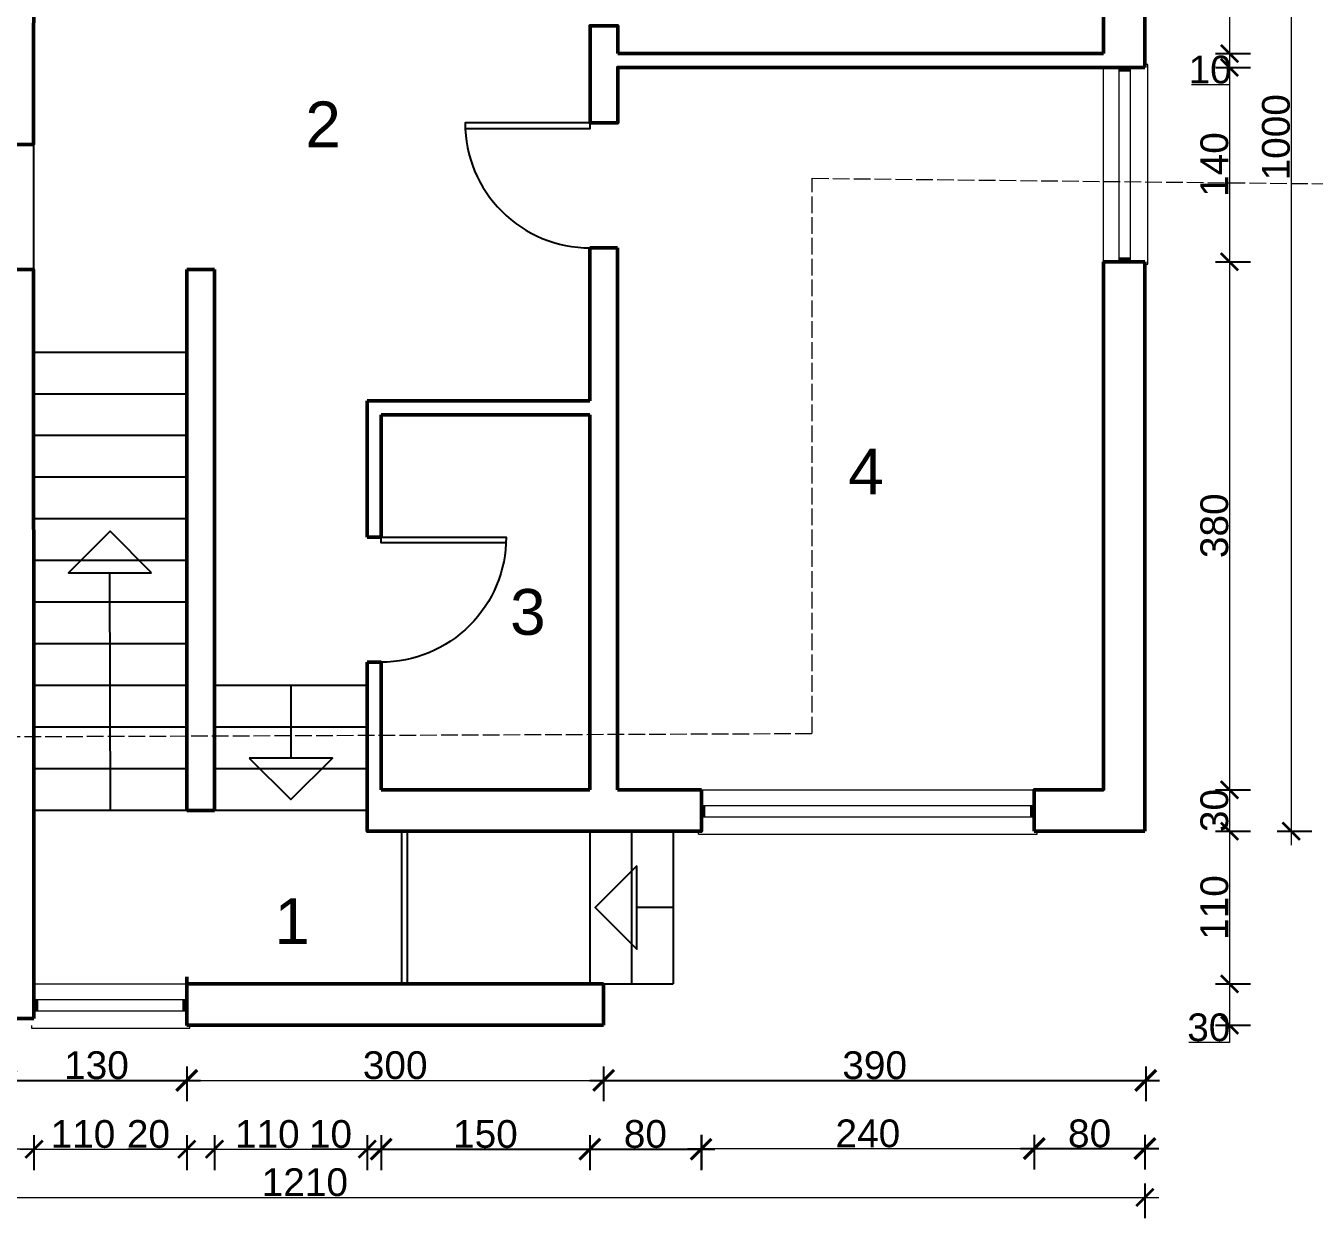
# Model space of a CAD drawing. Header units: centimetres. Extents: x -479 to 3351, y -1141 to 1689.
# Drawn here: x 543 to 1471, y -182 to 677 of the extents above; entities that cross this region are included whole.
import ezdxf

# ---------------------------------------------------------------- set-up
doc = ezdxf.new("R2010")
doc.units = ezdxf.units.CM
doc.linetypes.add('ACAD_ISO02W100', pattern=[15, 12, -3])
for name, color, linetype, lineweight in [('Dimenzionisanje', 251, 'Continuous', 20), ('Dimenzionisanje @ 1', 251, 'Continuous', 20), ('Isprekidana', 251, 'ACAD_ISO02W100', 20), ('Prozori', 6, 'Continuous', 5), ('Zidovi', 4, 'Continuous', 50)]:
    doc.layers.add(name, color=color, linetype=linetype, lineweight=lineweight)
for name, color, linetype in [('Pomocne', 2, 'Continuous'), ('Stepenice', 8, 'Continuous'), ('Vrata', 1, 'Continuous')]:
    doc.layers.add(name, color=color, linetype=linetype)
doc.styles.get("Standard").update_dxf_attribs({"font": 'arial_2.ttf'})
doc.styles.add('teskt_stil', font='arial_2.ttf', dxfattribs={"height": 3})
doc.dimstyles.new('Dimenzionisanje', dxfattribs={"dimtxt": 20, "dimasz": 12.5, "dimexe": 1.25, "dimexo": 0.625, "dimtad": 1, "dimtoh": 1, "dimdec": 0, "dimtxsty": 'Standard', "dimblk": 'ARCHTICK', "dimcen": 2.5, "dimclrd": 5, "dimclre": 5, "dimclrt": 5, "dimadec": 0, "dimazin": 0, "dimtfac": 1, "dimtdec": 0, "dimtmove": 0, "dimatfit": 3, "dimldrblk": 'ARCHTICK', "dimfxl": 0, "dimlwd": 20, "dimarcsym": 0})
doc.dimstyles.new('dimezionisanje_kucica_za_ptice', dxfattribs={"dimtxt": 20, "dimasz": 15, "dimexe": 1.25, "dimexo": 10.63, "dimtad": 1, "dimtoh": 1, "dimdec": 0, "dimtxsty": 'Standard', "dimblk": 'ARCHTICK', "dimcen": 2.5, "dimclrd": 5, "dimclre": 5, "dimclrt": 5, "dimadec": 0, "dimazin": 0, "dimtfac": 1, "dimtdec": 0, "dimtmove": 0, "dimatfit": 3, "dimldrblk": 'ARCHTICK', "dimfxl": 0, "dimarcsym": 0})

# ---------------------------------------------------------------- blocks, each defined once
blk = doc.blocks.new('_ArchTick')
at = {"color": 0, "linetype": 'ByBlock', "const_width": 0.15}
blk.add_lwpolyline([(-0.5, -0.5), (0.5, 0.5)], dxfattribs=at)
blk = doc.blocks.new('*D48')
at = {"layer": 'Defpoints', "color": 0, "transparency": 16777216}
for p in [(1349.18, 1149.93), (1319.33, 1051.34), (1349.18, 488.25)]:
    blk.add_point(p, dxfattribs=at)
at = {"layer": 'Dimenzionisanje', "color": 5, "lineweight": -2, "transparency": 16777216}
for p, q in [((1319.33, 1139.93), (1319.33, 1164.93)), ((1349.18, 1139.93), (1349.18, 1164.93))]:
    blk.add_line(p, q, dxfattribs=at)
at = {"layer": 'Dimenzionisanje', "color": 5, "linetype": 'Continuous', "lineweight": 20, "transparency": 16777216}
blk.add_line((1309.33, 1149.93), (1359.18, 1149.93), dxfattribs=at)
at = {"layer": 'Dimenzionisanje', "color": 5, "lineweight": 20, "transparency": 16777216, "xscale": 12.5, "yscale": 12.5, "zscale": 12.5, "rotation": 180}
blk.add_blockref('_ArchTick', (1319.33, 1149.93), dxfattribs=at)
at = {"layer": 'Dimenzionisanje', "color": 5, "lineweight": 20, "transparency": 16777216, "xscale": 12.5, "yscale": 12.5, "zscale": 12.5}
blk.add_blockref('_ArchTick', (1349.18, 1149.93), dxfattribs=at)
at = {"layer": 'Dimenzionisanje', "color": 5, "transparency": 16777216, "insert": (1334.25, 1160.77), "char_height": 20, "attachment_point": 5}
blk.add_mtext('30', dxfattribs=at)
blk = doc.blocks.new('*D51')
at = {"layer": 'Defpoints', "color": 0, "transparency": 16777216}
for p in [(1335.07, 1066.46), (1296.76, 656.68), (1410.13, 656.68)]:
    blk.add_point(p, dxfattribs=at)
at = {"layer": 'Dimenzionisanje', "color": 5, "linetype": 'Continuous', "lineweight": 20, "transparency": 16777216}
blk.add_line((1410.13, 1076.46), (1410.13, 646.68), dxfattribs=at)
at = {"layer": 'Dimenzionisanje', "color": 5, "lineweight": -2, "transparency": 16777216}
for p, q in [((1400.13, 1066.46), (1425.13, 1066.46)), ((1400.13, 656.68), (1425.13, 656.68))]:
    blk.add_line(p, q, dxfattribs=at)
at = {"layer": 'Dimenzionisanje', "color": 5, "lineweight": 20, "transparency": 16777216, "xscale": 12.5, "yscale": 12.5, "zscale": 12.5}
for p, rotation in [((1410.13, 1066.46), 90), ((1410.13, 656.68), 270)]:
    blk.add_blockref('_ArchTick', p, dxfattribs=dict(at, rotation=rotation))
at = {"layer": 'Dimenzionisanje', "color": 5, "transparency": 16777216, "insert": (1399.3, 861.57), "char_height": 20, "attachment_point": 5, "rotation": 90}
blk.add_mtext('410', dxfattribs=at)
blk = doc.blocks.new('Prozor_140_block')
at = {"layer": 'Prozori'}
for p, q in [((726.59, 505.66), (724.59, 505.66)), ((724.59, 505.66), (724.59, 361.66)), ((724.59, 361.66), (726.59, 361.66)), ((724.59, 361.66), (724.59, 361.66))]:
    blk.add_line(p, q, dxfattribs=at)
for points in [[(737.16, 503.83), (737.16, 363.83)], [(745.29, 503.83), (745.29, 363.83)], [(756.55, 503.83), (756.55, 363.83)]]:
    blk.add_lwpolyline(points, dxfattribs=at)
at = {"layer": 'Zidovi', "color": 6}
for p, q in [((737.16, 502.09), (745.29, 502.09)), ((737.16, 365.61), (745.29, 365.61))]:
    blk.add_line(p, q, dxfattribs=at)
blk = doc.blocks.new('*D52')
at = {"layer": 'Defpoints', "color": 0, "transparency": 16777216}
for p in [(1297.39, 656.68), (1297.39, 646.74), (1410.13, 646.74)]:
    blk.add_point(p, dxfattribs=at)
at = {"layer": 'Dimenzionisanje', "color": 5, "linetype": 'Continuous', "lineweight": 20, "transparency": 16777216}
for p, q in [((1410.13, 666.68), (1410.13, 646.74)), ((1410.13, 646.74), (1410.13, 634.24)), ((1410.13, 634.24), (1382.81, 634.24))]:
    blk.add_line(p, q, dxfattribs=at)
at = {"layer": 'Dimenzionisanje', "color": 5, "lineweight": -2, "transparency": 16777216}
for p, q in [((1400.13, 656.68), (1425.13, 656.68)), ((1400.13, 646.74), (1425.13, 646.74))]:
    blk.add_line(p, q, dxfattribs=at)
at = {"layer": 'Dimenzionisanje', "color": 5, "lineweight": 20, "transparency": 16777216, "xscale": 12.5, "yscale": 12.5, "zscale": 12.5}
for p, rotation in [((1410.13, 656.68), 90), ((1410.13, 646.74), 270)]:
    blk.add_blockref('_ArchTick', p, dxfattribs=dict(at, rotation=rotation))
at = {"layer": 'Dimenzionisanje', "color": 5, "transparency": 16777216, "insert": (1396.16, 645.07), "char_height": 20, "attachment_point": 5}
blk.add_mtext('10', dxfattribs=at)
blk = doc.blocks.new('*D53')
at = {"layer": 'Defpoints', "color": 0, "transparency": 16777216}
for p in [(1298.01, 646.74), (1334.25, 506.74), (1410.13, 506.74)]:
    blk.add_point(p, dxfattribs=at)
at = {"layer": 'Dimenzionisanje', "color": 5, "linetype": 'Continuous', "lineweight": 20, "transparency": 16777216}
blk.add_line((1410.13, 656.74), (1410.13, 496.74), dxfattribs=at)
at = {"layer": 'Dimenzionisanje', "color": 5, "lineweight": -2, "transparency": 16777216}
for p, q in [((1400.13, 646.74), (1425.13, 646.74)), ((1400.13, 506.74), (1425.13, 506.74))]:
    blk.add_line(p, q, dxfattribs=at)
at = {"layer": 'Dimenzionisanje', "color": 5, "lineweight": 20, "transparency": 16777216, "xscale": 12.5, "yscale": 12.5, "zscale": 12.5}
for p, rotation in [((1410.13, 646.74), 90), ((1410.13, 506.74), 270)]:
    blk.add_blockref('_ArchTick', p, dxfattribs=dict(at, rotation=rotation))
at = {"layer": 'Dimenzionisanje', "color": 5, "transparency": 16777216, "insert": (1399.3, 576.74), "char_height": 20, "attachment_point": 5, "rotation": 90}
blk.add_mtext('140', dxfattribs=at)
blk = doc.blocks.new('*D17')
at = {"layer": 'Defpoints', "color": 0, "transparency": 16777216}
for p in [(1319.33, 506.74), (1349.18, 126.24), (1410.13, 126.24)]:
    blk.add_point(p, dxfattribs=at)
at = {"layer": 'Dimenzionisanje', "color": 5, "linetype": 'Continuous', "lineweight": 20, "transparency": 16777216}
blk.add_line((1410.13, 516.74), (1410.13, 116.24), dxfattribs=at)
at = {"layer": 'Dimenzionisanje', "color": 5, "lineweight": -2, "transparency": 16777216}
for p, q in [((1400.13, 506.74), (1425.13, 506.74)), ((1400.13, 126.24), (1425.13, 126.24))]:
    blk.add_line(p, q, dxfattribs=at)
at = {"layer": 'Dimenzionisanje', "color": 5, "lineweight": 20, "transparency": 16777216, "xscale": 12.5, "yscale": 12.5, "zscale": 12.5}
for p, rotation in [((1410.13, 506.74), 90), ((1410.13, 126.24), 270)]:
    blk.add_blockref('_ArchTick', p, dxfattribs=dict(at, rotation=rotation))
at = {"layer": 'Dimenzionisanje', "color": 5, "transparency": 16777216, "insert": (1399.29, 316.49), "char_height": 20, "attachment_point": 5, "rotation": 90}
blk.add_mtext('380', dxfattribs=at)
blk = doc.blocks.new('*D54')
at = {"layer": 'Defpoints', "color": 0, "transparency": 16777216}
for p in [(1289.04, 1096.4), (1289.04, 96.4), (1454.49, 96.4)]:
    blk.add_point(p, dxfattribs=at)
at = {"layer": 'Dimenzionisanje', "color": 5, "linetype": 'Continuous', "lineweight": 20, "transparency": 16777216}
blk.add_line((1454.49, 1106.4), (1454.49, 86.4), dxfattribs=at)
at = {"layer": 'Dimenzionisanje', "color": 5, "lineweight": -2, "transparency": 16777216}
for p, q in [((1444.49, 1096.4), (1469.49, 1096.4)), ((1444.49, 96.4), (1469.49, 96.4))]:
    blk.add_line(p, q, dxfattribs=at)
at = {"layer": 'Dimenzionisanje', "color": 5, "lineweight": 20, "transparency": 16777216, "xscale": 12.5, "yscale": 12.5, "zscale": 12.5}
for p, rotation in [((1454.49, 1096.4), 90), ((1454.49, 96.4), 270)]:
    blk.add_blockref('_ArchTick', p, dxfattribs=dict(at, rotation=rotation))
at = {"layer": 'Dimenzionisanje', "color": 5, "transparency": 16777216, "insert": (1443.66, 596.4), "char_height": 20, "attachment_point": 5, "rotation": 90}
blk.add_mtext('1000', dxfattribs=at)
blk = doc.blocks.new('Vrata_block')
blk.add_lwpolyline([(-8.42, 4.09), (-8.42, 94.09), (-4.42, 94.09), (-4.42, 4.09, -0.414214), (-94.42, 94.09)], format="xyb")
blk = doc.blocks.new('*D19')
at = {"layer": 'Defpoints', "color": 0, "transparency": 16777216}
for p in [(659.11, 131.4), (549.09, 111.4), (659.11, -132.71)]:
    blk.add_point(p, dxfattribs=at)
at = {"layer": 'Stepenice', "color": 5, "lineweight": -2, "transparency": 16777216}
for p, q in [((549.09, -122.71), (549.09, -147.71)), ((659.11, -122.71), (659.11, -147.71))]:
    blk.add_line(p, q, dxfattribs=at)
at = {"layer": 'Stepenice', "color": 5, "linetype": 'Continuous', "lineweight": 20, "transparency": 16777216}
blk.add_line((539.09, -132.71), (669.11, -132.71), dxfattribs=at)
at = {"layer": 'Stepenice', "color": 5, "lineweight": 20, "transparency": 16777216, "xscale": 12.5, "yscale": 12.5, "zscale": 12.5, "rotation": 180}
blk.add_blockref('_ArchTick', (549.09, -132.71), dxfattribs=at)
at = {"layer": 'Stepenice', "color": 5, "lineweight": 20, "transparency": 16777216, "xscale": 12.5, "yscale": 12.5, "zscale": 12.5}
blk.add_blockref('_ArchTick', (659.11, -132.71), dxfattribs=at)
at = {"layer": 'Stepenice', "color": 5, "transparency": 16777216, "insert": (584.36, -121.87), "char_height": 20, "attachment_point": 5}
blk.add_mtext('110', dxfattribs=at)
blk = doc.blocks.new('*D56')
at = {"layer": 'Defpoints', "color": 0, "transparency": 16777216}
for p in [(1029.79, 125.6), (1269.51, 125.6), (1269.51, -132.27)]:
    blk.add_point(p, dxfattribs=at)
at = {"layer": 'Stepenice', "color": 5, "lineweight": -2, "transparency": 16777216}
for p, q in [((1029.79, -122.27), (1029.79, -147.27)), ((1269.51, -122.27), (1269.51, -147.27))]:
    blk.add_line(p, q, dxfattribs=at)
at = {"layer": 'Stepenice', "color": 5, "linetype": 'Continuous', "lineweight": 20, "transparency": 16777216}
blk.add_line((1019.79, -132.27), (1279.51, -132.27), dxfattribs=at)
at = {"layer": 'Stepenice', "color": 5, "lineweight": 20, "transparency": 16777216, "xscale": 12.5, "yscale": 12.5, "zscale": 12.5, "rotation": 180}
blk.add_blockref('_ArchTick', (1029.79, -132.27), dxfattribs=at)
at = {"layer": 'Stepenice', "color": 5, "lineweight": 20, "transparency": 16777216, "xscale": 12.5, "yscale": 12.5, "zscale": 12.5}
blk.add_blockref('_ArchTick', (1269.51, -132.27), dxfattribs=at)
at = {"layer": 'Stepenice', "color": 5, "transparency": 16777216, "insert": (1149.65, -121.43), "char_height": 20, "attachment_point": 5}
blk.add_mtext('240', dxfattribs=at)
blk = doc.blocks.new('Prozor_110_block')
at = {"layer": 'Prozori'}
for p, q in [((726.59, 475.66), (724.59, 475.66)), ((724.59, 475.66), (724.59, 361.66)), ((724.59, 361.66), (724.59, 361.66))]:
    blk.add_line(p, q, dxfattribs=at)
for points in [[(737.16, 473.83), (737.16, 363.83)], [(745.29, 473.83), (745.29, 363.83)], [(756.55, 473.83), (756.55, 363.83)], [(724.59, 361.66), (726.59, 361.66)]]:
    blk.add_lwpolyline(points, dxfattribs=at)
at = {"layer": 'Zidovi', "color": 6}
for p, q in [((737.16, 472.09), (745.29, 472.09)), ((737.16, 365.61), (745.29, 365.61))]:
    blk.add_line(p, q, dxfattribs=at)
blk = doc.blocks.new('*D20')
at = {"layer": 'Defpoints', "color": 0, "transparency": 16777216}
for p in [(679.11, 111.4), (789.11, 110.15), (789.11, -132.71)]:
    blk.add_point(p, dxfattribs=at)
at = {"layer": 'Dimenzionisanje', "color": 5, "lineweight": -2, "transparency": 16777216}
for p, q in [((679.11, -122.71), (679.11, -147.71)), ((789.11, -122.71), (789.11, -147.71))]:
    blk.add_line(p, q, dxfattribs=at)
at = {"layer": 'Dimenzionisanje', "color": 5, "linetype": 'Continuous', "lineweight": 20, "transparency": 16777216}
blk.add_line((669.11, -132.71), (799.11, -132.71), dxfattribs=at)
at = {"layer": 'Dimenzionisanje', "color": 5, "lineweight": 20, "transparency": 16777216, "xscale": 12.5, "yscale": 12.5, "zscale": 12.5, "rotation": 180}
blk.add_blockref('_ArchTick', (679.11, -132.71), dxfattribs=at)
at = {"layer": 'Dimenzionisanje', "color": 5, "lineweight": 20, "transparency": 16777216, "xscale": 12.5, "yscale": 12.5, "zscale": 12.5}
blk.add_blockref('_ArchTick', (789.11, -132.71), dxfattribs=at)
at = {"layer": 'Dimenzionisanje', "color": 5, "transparency": 16777216, "insert": (717.12, -121.87), "char_height": 20, "attachment_point": 5}
blk.add_mtext('110', dxfattribs=at)
blk = doc.blocks.new('Strelica_block')
at = {"layer": 'Stepenice'}
blk.add_lwpolyline([(494.66, 172.69), (464.66, 202.69), (434.66, 172.69)], close=True, dxfattribs=at)
blk = doc.blocks.new('*D21')
at = {"layer": 'Defpoints', "color": 0, "transparency": 16777216}
for p in [(529.09, 8.22), (549.09, 8.22), (549.09, -132.71)]:
    blk.add_point(p, dxfattribs=at)
at = {"layer": 'Vrata', "color": 5, "lineweight": -2, "transparency": 16777216}
for p, q in [((529.09, -122.71), (529.09, -147.71)), ((549.09, -122.71), (549.09, -147.71))]:
    blk.add_line(p, q, dxfattribs=at)
at = {"layer": 'Vrata', "color": 5, "linetype": 'Continuous', "lineweight": 20, "transparency": 16777216}
for p, q in [((529.09, -132.71), (482.94, -132.71)), ((549.09, -132.71), (519.09, -132.71))]:
    blk.add_line(p, q, dxfattribs=at)
at = {"layer": 'Vrata', "color": 5, "lineweight": 20, "transparency": 16777216, "xscale": 12.5, "yscale": 12.5, "zscale": 12.5, "rotation": 180}
blk.add_blockref('_ArchTick', (529.09, -132.71), dxfattribs=at)
at = {"layer": 'Vrata', "color": 5, "lineweight": 20, "transparency": 16777216, "xscale": 12.5, "yscale": 12.5, "zscale": 12.5}
blk.add_blockref('_ArchTick', (549.09, -132.71), dxfattribs=at)
at = {"layer": 'Vrata', "color": 5, "transparency": 16777216, "insert": (498.03, -121.87), "char_height": 20, "attachment_point": 5}
blk.add_mtext('20', dxfattribs=at)
blk = doc.blocks.new('*D22')
at = {"layer": 'Defpoints', "color": 0, "transparency": 16777216}
for p in [(1319.33, 126.24), (1319.33, 96.4), (1410.13, 96.4)]:
    blk.add_point(p, dxfattribs=at)
at = {"layer": 'Vrata', "color": 5, "linetype": 'Continuous', "lineweight": 20, "transparency": 16777216}
blk.add_line((1410.13, 136.24), (1410.13, 86.4), dxfattribs=at)
at = {"layer": 'Vrata', "color": 5, "lineweight": -2, "transparency": 16777216}
for p, q in [((1400.13, 126.24), (1425.13, 126.24)), ((1400.13, 96.4), (1425.13, 96.4))]:
    blk.add_line(p, q, dxfattribs=at)
at = {"layer": 'Vrata', "color": 5, "lineweight": 20, "transparency": 16777216, "xscale": 12.5, "yscale": 12.5, "zscale": 12.5}
for p, rotation in [((1410.13, 126.24), 90), ((1410.13, 96.4), 270)]:
    blk.add_blockref('_ArchTick', p, dxfattribs=dict(at, rotation=rotation))
at = {"layer": 'Vrata', "color": 5, "transparency": 16777216, "insert": (1399.29, 111.32), "char_height": 20, "attachment_point": 5, "rotation": 90}
blk.add_mtext('30', dxfattribs=at)
blk = doc.blocks.new('*D23')
at = {"layer": 'Defpoints', "color": 0, "transparency": 16777216}
for p in [(1319.96, 96.4), (959.34, -13.59), (1410.13, -13.59)]:
    blk.add_point(p, dxfattribs=at)
at = {"layer": 'Vrata', "color": 5, "linetype": 'Continuous', "lineweight": 20, "transparency": 16777216}
blk.add_line((1410.13, 106.4), (1410.13, -23.59), dxfattribs=at)
at = {"layer": 'Vrata', "color": 5, "lineweight": -2, "transparency": 16777216}
for p, q in [((1400.13, 96.4), (1425.13, 96.4)), ((1400.13, -13.59), (1425.13, -13.59))]:
    blk.add_line(p, q, dxfattribs=at)
at = {"layer": 'Vrata', "color": 5, "lineweight": 20, "transparency": 16777216, "xscale": 12.5, "yscale": 12.5, "zscale": 12.5}
for p, rotation in [((1410.13, 96.4), 90), ((1410.13, -13.59), 270)]:
    blk.add_blockref('_ArchTick', p, dxfattribs=dict(at, rotation=rotation))
at = {"layer": 'Vrata', "color": 5, "transparency": 16777216, "insert": (1399.3, 41.4), "char_height": 20, "attachment_point": 5, "rotation": 90}
blk.add_mtext('110', dxfattribs=at)
blk = doc.blocks.new('*D24')
at = {"layer": 'Defpoints', "color": 0, "transparency": 16777216}
for p in [(959.34, -13.59), (959.34, -43.36), (1410.13, -43.36)]:
    blk.add_point(p, dxfattribs=at)
at = {"layer": 'Vrata', "color": 5, "linetype": 'Continuous', "lineweight": 20, "transparency": 16777216}
for p, q in [((1410.13, -3.59), (1410.13, -43.36)), ((1410.13, -43.36), (1410.13, -55.86)), ((1410.13, -55.86), (1380.94, -55.86))]:
    blk.add_line(p, q, dxfattribs=at)
at = {"layer": 'Vrata', "color": 5, "lineweight": -2, "transparency": 16777216}
for p, q in [((1400.13, -13.59), (1425.13, -13.59)), ((1400.13, -43.36), (1425.13, -43.36))]:
    blk.add_line(p, q, dxfattribs=at)
at = {"layer": 'Vrata', "color": 5, "lineweight": 20, "transparency": 16777216, "xscale": 12.5, "yscale": 12.5, "zscale": 12.5}
for p, rotation in [((1410.13, -13.59), 90), ((1410.13, -43.36), 270)]:
    blk.add_blockref('_ArchTick', p, dxfattribs=dict(at, rotation=rotation))
at = {"layer": 'Vrata', "color": 5, "transparency": 16777216, "insert": (1395.23, -45.01), "char_height": 20, "attachment_point": 5}
blk.add_mtext('30', dxfattribs=at)
blk = doc.blocks.new('Prozor_240_block')
at = {"layer": 'Prozori'}
for p in [(724.59, 605.66), (724.59, 361.66)]:
    blk.add_line(p, (724.59, 361.66), dxfattribs=at)
for points in [[(724.59, 605.66), (726.59, 605.66)], [(737.16, 603.83), (737.16, 363.83)], [(745.29, 603.83), (745.29, 363.83)], [(756.55, 603.83), (756.55, 363.83)], [(724.59, 361.66), (726.59, 361.66)]]:
    blk.add_lwpolyline(points, dxfattribs=at)
at = {"layer": 'Zidovi', "color": 6}
for p, q in [((737.16, 602.09), (745.29, 602.09)), ((737.16, 365.61), (745.29, 365.61))]:
    blk.add_line(p, q, dxfattribs=at)
blk = doc.blocks.new('*D25')
at = {"layer": 'Defpoints', "color": 0, "transparency": 16777216}
for p in [(659.11, 111.4), (679.11, 111.4), (679.11, -132.71)]:
    blk.add_point(p, dxfattribs=at)
at = {"layer": 'Vrata', "color": 5, "lineweight": -2, "transparency": 16777216}
for p, q in [((659.11, -122.71), (659.11, -147.71)), ((679.11, -122.71), (679.11, -147.71))]:
    blk.add_line(p, q, dxfattribs=at)
at = {"layer": 'Vrata', "color": 5, "linetype": 'Continuous', "lineweight": 20, "transparency": 16777216}
for p, q in [((659.11, -132.71), (616.44, -132.71)), ((679.11, -132.71), (649.11, -132.71))]:
    blk.add_line(p, q, dxfattribs=at)
at = {"layer": 'Vrata', "color": 5, "lineweight": 20, "transparency": 16777216, "xscale": 12.5, "yscale": 12.5, "zscale": 12.5, "rotation": 180}
blk.add_blockref('_ArchTick', (659.11, -132.71), dxfattribs=at)
at = {"layer": 'Vrata', "color": 5, "lineweight": 20, "transparency": 16777216, "xscale": 12.5, "yscale": 12.5, "zscale": 12.5}
blk.add_blockref('_ArchTick', (679.11, -132.71), dxfattribs=at)
at = {"layer": 'Vrata', "color": 5, "transparency": 16777216, "insert": (631.52, -121.87), "char_height": 20, "attachment_point": 5}
blk.add_mtext('20', dxfattribs=at)
blk = doc.blocks.new('*D26')
at = {"layer": 'Defpoints', "color": 0, "transparency": 16777216}
for p in [(799.11, 126.22), (789.11, 109.52), (799.11, -132.71)]:
    blk.add_point(p, dxfattribs=at)
at = {"layer": 'Vrata', "color": 5, "lineweight": -2, "transparency": 16777216}
for p, q in [((789.11, -122.71), (789.11, -147.71)), ((799.11, -122.71), (799.11, -147.71))]:
    blk.add_line(p, q, dxfattribs=at)
at = {"layer": 'Vrata', "color": 5, "linetype": 'Continuous', "lineweight": 20, "transparency": 16777216}
for p, q in [((789.11, -132.71), (748.66, -132.71)), ((799.11, -132.71), (779.11, -132.71))]:
    blk.add_line(p, q, dxfattribs=at)
at = {"layer": 'Vrata', "color": 5, "lineweight": 20, "transparency": 16777216, "xscale": 12.5, "yscale": 12.5, "zscale": 12.5, "rotation": 180}
blk.add_blockref('_ArchTick', (789.11, -132.71), dxfattribs=at)
at = {"layer": 'Vrata', "color": 5, "lineweight": 20, "transparency": 16777216, "xscale": 12.5, "yscale": 12.5, "zscale": 12.5}
blk.add_blockref('_ArchTick', (799.11, -132.71), dxfattribs=at)
at = {"layer": 'Vrata', "color": 5, "transparency": 16777216, "insert": (762.64, -121.87), "char_height": 20, "attachment_point": 5}
blk.add_mtext('10', dxfattribs=at)
blk = doc.blocks.new('*D27')
at = {"layer": 'Defpoints', "color": 0, "transparency": 16777216}
for p in [(659.11, -45.53), (959.34, -45.53), (959.34, -83.14)]:
    blk.add_point(p, dxfattribs=at)
at = {"layer": 'Vrata', "color": 5, "lineweight": -2, "transparency": 16777216}
for p, q in [((659.11, -73.14), (659.11, -98.14)), ((959.34, -73.14), (959.34, -98.14))]:
    blk.add_line(p, q, dxfattribs=at)
at = {"layer": 'Vrata', "color": 5, "linetype": 'Continuous', "lineweight": 20, "transparency": 16777216}
blk.add_line((649.11, -83.14), (969.34, -83.14), dxfattribs=at)
at = {"layer": 'Vrata', "color": 5, "lineweight": 20, "transparency": 16777216, "xscale": 12.5, "yscale": 12.5, "zscale": 12.5, "rotation": 180}
blk.add_blockref('_ArchTick', (659.11, -83.14), dxfattribs=at)
at = {"layer": 'Vrata', "color": 5, "lineweight": 20, "transparency": 16777216, "xscale": 12.5, "yscale": 12.5, "zscale": 12.5}
blk.add_blockref('_ArchTick', (959.34, -83.14), dxfattribs=at)
at = {"layer": 'Vrata', "color": 5, "transparency": 16777216, "insert": (809.23, -72.3), "char_height": 20, "attachment_point": 5}
blk.add_mtext('300', dxfattribs=at)
blk = doc.blocks.new('*D28')
at = {"layer": 'Defpoints', "color": 0, "transparency": 16777216}
for p in [(139.18, 134.72), (1349.18, 134.72), (1349.18, -167.46)]:
    blk.add_point(p, dxfattribs=at)
at = {"layer": 'Vrata', "color": 5, "lineweight": -2, "transparency": 16777216}
for p, q in [((139.18, -157.46), (139.18, -182.46)), ((1349.18, -157.46), (1349.18, -182.46))]:
    blk.add_line(p, q, dxfattribs=at)
at = {"layer": 'Vrata', "color": 5, "linetype": 'Continuous', "lineweight": 20, "transparency": 16777216}
blk.add_line((129.18, -167.46), (1359.18, -167.46), dxfattribs=at)
at = {"layer": 'Vrata', "color": 5, "lineweight": 20, "transparency": 16777216, "xscale": 12.5, "yscale": 12.5, "zscale": 12.5, "rotation": 180}
blk.add_blockref('_ArchTick', (139.18, -167.46), dxfattribs=at)
at = {"layer": 'Vrata', "color": 5, "lineweight": 20, "transparency": 16777216, "xscale": 12.5, "yscale": 12.5, "zscale": 12.5}
blk.add_blockref('_ArchTick', (1349.18, -167.46), dxfattribs=at)
at = {"layer": 'Vrata', "color": 5, "transparency": 16777216, "insert": (744.18, -156.62), "char_height": 20, "attachment_point": 5}
blk.add_mtext('1210', dxfattribs=at)
blk = doc.blocks.new('*D58')
at = {"layer": 'Defpoints', "color": 0, "transparency": 16777216}
for p in [(529.09, -38.6), (659.11, -43.6), (659.11, -83.14)]:
    blk.add_point(p, dxfattribs=at)
at = {"layer": 'Pomocne', "color": 5, "lineweight": -2, "transparency": 16777216}
for p, q in [((529.09, -73.14), (529.09, -98.14)), ((659.11, -73.14), (659.11, -98.14)), ((519.09, -83.14), (669.11, -83.14))]:
    blk.add_line(p, q, dxfattribs=at)
at = {"layer": 'Pomocne', "color": 5, "lineweight": -2, "transparency": 16777216, "xscale": 15, "yscale": 15, "zscale": 15, "rotation": 180}
blk.add_blockref('_ArchTick', (529.09, -83.14), dxfattribs=at)
at = {"layer": 'Pomocne', "color": 5, "lineweight": -2, "transparency": 16777216, "xscale": 15, "yscale": 15, "zscale": 15}
blk.add_blockref('_ArchTick', (659.11, -83.14), dxfattribs=at)
at = {"layer": 'Pomocne', "color": 5, "transparency": 16777216, "insert": (594.1, -72.3), "char_height": 20, "attachment_point": 5}
blk.add_mtext('130', dxfattribs=at)
blk = doc.blocks.new('*D59')
at = {"layer": 'Defpoints', "color": 0, "transparency": 16777216}
for p in [(1349.8, 96.4), (959.34, -43.36), (1349.8, -83.14)]:
    blk.add_point(p, dxfattribs=at)
at = {"layer": 'Pomocne', "color": 5, "lineweight": -2, "transparency": 16777216}
for p, q in [((959.34, -73.14), (959.34, -98.14)), ((1349.8, -73.14), (1349.8, -98.14)), ((949.34, -83.14), (1359.8, -83.14))]:
    blk.add_line(p, q, dxfattribs=at)
at = {"layer": 'Pomocne', "color": 5, "lineweight": -2, "transparency": 16777216, "xscale": 15, "yscale": 15, "zscale": 15, "rotation": 180}
blk.add_blockref('_ArchTick', (959.34, -83.14), dxfattribs=at)
at = {"layer": 'Pomocne', "color": 5, "lineweight": -2, "transparency": 16777216, "xscale": 15, "yscale": 15, "zscale": 15}
blk.add_blockref('_ArchTick', (1349.8, -83.14), dxfattribs=at)
at = {"layer": 'Pomocne', "color": 5, "transparency": 16777216, "insert": (1154.57, -72.3), "char_height": 20, "attachment_point": 5}
blk.add_mtext('390', dxfattribs=at)
blk = doc.blocks.new('*D60')
at = {"layer": 'Defpoints', "color": 0, "transparency": 16777216}
for p in [(799.11, 125.59), (949.33, 124.97), (949.33, -132.71)]:
    blk.add_point(p, dxfattribs=at)
at = {"layer": 'Pomocne', "color": 5, "lineweight": -2, "transparency": 16777216}
for p, q in [((799.11, -122.71), (799.11, -147.71)), ((949.33, -122.71), (949.33, -147.71)), ((789.11, -132.71), (959.33, -132.71))]:
    blk.add_line(p, q, dxfattribs=at)
at = {"layer": 'Pomocne', "color": 5, "lineweight": -2, "transparency": 16777216, "xscale": 15, "yscale": 15, "zscale": 15, "rotation": 180}
blk.add_blockref('_ArchTick', (799.11, -132.71), dxfattribs=at)
at = {"layer": 'Pomocne', "color": 5, "lineweight": -2, "transparency": 16777216, "xscale": 15, "yscale": 15, "zscale": 15}
blk.add_blockref('_ArchTick', (949.33, -132.71), dxfattribs=at)
at = {"layer": 'Pomocne', "color": 5, "transparency": 16777216, "insert": (874.22, -121.87), "char_height": 20, "attachment_point": 5}
blk.add_mtext('150', dxfattribs=at)
blk = doc.blocks.new('*D61')
at = {"layer": 'Defpoints', "color": 0, "transparency": 16777216}
for p in [(949.33, 126.22), (1029.51, 126.23), (1029.51, -132.71)]:
    blk.add_point(p, dxfattribs=at)
at = {"layer": 'Pomocne', "color": 5, "lineweight": -2, "transparency": 16777216}
for p, q in [((949.33, -122.71), (949.33, -147.71)), ((1029.51, -122.71), (1029.51, -147.71)), ((939.33, -132.71), (1039.51, -132.71))]:
    blk.add_line(p, q, dxfattribs=at)
at = {"layer": 'Pomocne', "color": 5, "lineweight": -2, "transparency": 16777216, "xscale": 15, "yscale": 15, "zscale": 15, "rotation": 180}
blk.add_blockref('_ArchTick', (949.33, -132.71), dxfattribs=at)
at = {"layer": 'Pomocne', "color": 5, "lineweight": -2, "transparency": 16777216, "xscale": 15, "yscale": 15, "zscale": 15}
blk.add_blockref('_ArchTick', (1029.51, -132.71), dxfattribs=at)
at = {"layer": 'Pomocne', "color": 5, "transparency": 16777216, "insert": (989.42, -121.87), "char_height": 20, "attachment_point": 5}
blk.add_mtext('80', dxfattribs=at)
blk = doc.blocks.new('*D62')
at = {"layer": 'Defpoints', "color": 0, "transparency": 16777216}
for p in [(1349.18, 134.09), (1269.51, 126.23), (1349.18, -132.27)]:
    blk.add_point(p, dxfattribs=at)
at = {"layer": 'Pomocne', "color": 5, "lineweight": -2, "transparency": 16777216}
for p, q in [((1269.51, -122.27), (1269.51, -147.27)), ((1349.18, -122.27), (1349.18, -147.27)), ((1259.51, -132.27), (1359.18, -132.27))]:
    blk.add_line(p, q, dxfattribs=at)
at = {"layer": 'Pomocne', "color": 5, "lineweight": -2, "transparency": 16777216, "xscale": 15, "yscale": 15, "zscale": 15, "rotation": 180}
blk.add_blockref('_ArchTick', (1269.51, -132.27), dxfattribs=at)
at = {"layer": 'Pomocne', "color": 5, "lineweight": -2, "transparency": 16777216, "xscale": 15, "yscale": 15, "zscale": 15}
blk.add_blockref('_ArchTick', (1349.18, -132.27), dxfattribs=at)
at = {"layer": 'Pomocne', "color": 5, "transparency": 16777216, "insert": (1309.34, -121.43), "char_height": 20, "attachment_point": 5}
blk.add_mtext('80', dxfattribs=at)

msp = doc.modelspace()

# ---------------------------------------------------------------- linework, layer by layer
at = {"layer": 'Isprekidana', "color": 250}
msp.add_lwpolyline([(-42.74, 162.27), (1109.5, 166.83), (1109.5, 566.83), (1537.26, 562.27)], dxfattribs=at)
at = {"layer": 'Stepenice', "color": 250}
for points in [[(659.11, 441.4), (549.09, 441.4)], [(659.11, 411.4), (549.09, 411.4)], [(659.11, 381.4), (549.09, 381.4)], [(659.11, 351.4), (549.09, 351.4)], [(659.11, 321.4), (549.09, 321.4)], [(659.11, 291.4), (549.09, 291.4)], [(604.1, 111.4), (603.83, 282.47)], [(659.11, 261.4), (549.09, 261.4)], [(659.11, 231.4), (549.09, 231.4)], [(659.11, 201.4), (549.09, 201.4)], [(789.13, 201.4), (679.11, 201.4)], [(734.12, 201.4), (734.12, 149.15)], [(659.11, 171.4), (549.09, 171.4)], [(789.13, 171.4), (679.11, 171.4)], [(659.11, 141.4), (549.09, 141.4)], [(789.13, 141.4), (679.11, 141.4)], [(659.11, 111.4), (549.09, 111.4)], [(789.13, 111.4), (679.11, 111.4)], [(949.33, 96.4), (949.34, -13.59)], [(1009.34, 96.4), (979.33, 96.4), (949.33, 96.39)], [(979.33, 96.4), (979.34, -13.59)], [(1009.33, 96.4), (1009.34, -13.59)], [(1009.33, 41.41), (983.36, 41.41)], [(949.34, -13.59), (979.34, -13.59), (1009.34, -13.59)]]:
    msp.add_lwpolyline(points, dxfattribs=at)
at = {"layer": 'Vrata', "color": 250}
for points in [[(548.67, 591.2), (548.67, 501.2)], [(813.86, 96.4), (813.86, -13.6)], [(817.86, 96.4), (817.86, -13.6)]]:
    msp.add_lwpolyline(points, dxfattribs=at)
at = {"layer": 'Zidovi', "color": 250}
for p, q in [((1349.18, 646.74), (1349.18, 1096.4)), ((969.33, 516.74), (949.33, 516.74)), ((949.33, 516.74), (949.33, 506.74)), ((969.33, 506.74), (969.33, 516.74)), ((659.11, 111.4), (659.11, 501.2)), ((659.11, 501.2), (679.11, 501.2)), ((679.11, 501.2), (679.11, 111.4)), ((949.33, 506.74), (949.33, 406.4)), ((969.33, 506.74), (969.33, 126.22)), ((1349.18, 96.4), (1349.18, 506.74)), ((789.11, 406.4), (789.11, 308.16)), ((849.33, 406.4), (839.33, 406.4)), ((849.18, 406.4), (949.33, 406.4)), ((799.11, 396.4), (799.11, 308.16)), ((849.18, 396.4), (949.33, 396.4)), ((949.33, 396.4), (949.33, 126.22)), ((789.11, 218.16), (789.11, 126.22)), ((799.11, 218.16), (799.11, 126.22)), ((949.33, 126.22), (849.33, 126.22)), ((1029.79, 126.23), (969.33, 126.22)), ((679.11, 111.4), (659.11, 111.4)), ((549.09, -38.6), (549.09, 96.4)), ((1269.51, 96.4), (1349.18, 96.4)), ((659.11, -28.6), (659.11, -8.6)), ((659.11, -13.6), (959.34, -13.59)), ((529.09, -38.6), (549.09, -38.6)), ((959.22, -43.36), (659.11, -43.36))]:
    msp.add_line(p, q, dxfattribs=at)
for points in [[(1228.91, 1066.48), (1319.33, 1066.46), (1319.33, 676.46)], [(549.09, 766.55), (548.66, 591.2), (528.67, 591.2)], [(949.56, 656.74), (949.56, 676.74), (969.56, 676.74), (969.56, 656.74)], [(1319.33, 676.46), (1319.33, 666.52)], [(1319.33, 666.52), (1319.33, 656.68)], [(949.56, 656.74), (949.56, 626.74)], [(969.56, 656.74), (1319.33, 656.68)], [(969.56, 626.74), (969.56, 646.74), (1319.33, 646.74)], [(1319.33, 646.74), (1349.18, 646.74)], [(949.56, 626.74), (949.56, 606.74), (969.56, 606.74), (969.56, 626.74)], [(528.67, 501.2), (548.68, 501.2), (549.09, 126.2)], [(1319.33, 506.74), (1319.33, 126.24), (1269.51, 126.24), (1269.51, 96.4)], [(1319.33, 506.74), (1349.18, 506.74)], [(789.11, 406.4), (839.33, 406.4)], [(799.11, 396.4), (849.18, 396.4)], [(789.11, 308.16), (799.11, 308.16)], [(789.11, 218.16), (799.11, 218.16)], [(549.09, 126.2), (549.09, 96.4)], [(789.11, 126.22), (789.11, 96.4), (1029.79, 96.4), (1029.79, 126.23)], [(799.11, 126.22), (849.33, 126.22)], [(659.11, -13.6), (659.11, -43.6)], [(959.34, -13.59), (959.34, -43.36)]]:
    msp.add_lwpolyline(points, dxfattribs=at)

# ---------------------------------------------------------------- block references
at = {"layer": 'Stepenice', "color": 250}
msp.add_blockref('Strelica_block', (139.18, 109.78), dxfattribs=at)
for name, p, rotation in [('Strelica_block', (1198.77, 321.83), 180), ('Strelica_block', (1156.05, -423.27), 90), ('Prozor_110_block', (1022.92, -770.12), 90)]:
    msp.add_blockref(name, p, dxfattribs=dict(at, rotation=rotation))
at = {"layer": 'Vrata', "color": 250, "xscale": -1, "rotation": 270}
msp.add_blockref('Vrata_block', (855.48, 611.1), dxfattribs=at)
at = {"layer": 'Vrata', "color": 250, "rotation": 90}
for name, p in [('Vrata_block', (893.2, 312.57)), ('Prozor_240_block', (1633.34, -630.32))]:
    msp.add_blockref(name, p, dxfattribs=at)
at = {"layer": 'Zidovi', "color": 250, "rotation": 180}
msp.add_blockref('Prozor_140_block', (2075.86, 1010.6), dxfattribs=at)

# ---------------------------------------------------------------- texts
at = {"layer": 'Dimenzionisanje @ 1', "color": 250, "char_height": 33, "attachment_point": 1, "style": 'teskt_stil'}
for s, width, insert in [('2', 10.2884, (744.5, 622.18)), ('3', 18.862, (891.97, 270.91)), ('1', 15.4326, (722.21, 48.15))]:
    msp.add_mtext_dynamic_manual_height_columns(s, width=width, gutter_width=165, heights=[0], dxfattribs=dict(at, insert=insert))
at = {"layer": 'Dimenzionisanje @ 1', "color": 250, "insert": (1135.46, 372.01), "char_height": 33, "attachment_point": 1, "style": 'teskt_stil'}
msp.add_mtext('4', dxfattribs=at)

# ---------------------------------------------------------------- dimensions: what is measured, and where the dimension line sits
at = {"layer": 'Dimenzionisanje', "color": 250}
dim = msp.add_linear_dim(base=(1349.18, 1149.93), p1=(1319.33, 1051.34), p2=(1349.18, 488.25), dimstyle='Dimenzionisanje', override={"dimexe": 15, "dimdle": 10, "dimfxl": 10, "dimfxlon": 1}, dxfattribs=at)
dim.commit()
dim.dimension.update_dxf_attribs({"geometry": '*D48', "text_midpoint": (1334.25, 1160.77)})
dim = msp.add_linear_dim(base=(1454.49, 96.4), p1=(1289.04, 1096.4), p2=(1289.04, 96.4), angle=90, dimstyle='Dimenzionisanje', override={"dimexe": 15, "dimdle": 10, "dimfxl": 10, "dimfxlon": 1}, dxfattribs=at)
dim.commit()
dim.dimension.update_dxf_attribs({"geometry": '*D54', "text_midpoint": (1454.49, 596.4), "dimtype": 160})
for base, p1, p2, picture, middle in [((1410.13, 656.68), (1335.07, 1066.46), (1296.76, 656.68), '*D51', (1399.3, 861.57)), ((1410.13, 646.74), (1297.39, 656.68), (1297.39, 646.74), '*D52', (1396.16, 645.07)), ((1410.13, 506.74), (1298.01, 646.74), (1334.25, 506.74), '*D53', (1399.3, 576.74)), ((1410.1342, 126.2397), (1319.3307, 506.7368), (1349.175, 126.2397), '*D17', (1399.2909, 316.4883))]:
    dim = msp.add_linear_dim(base=base, p1=p1, p2=p2, angle=90, dimstyle='Dimenzionisanje', override={"dimexe": 15, "dimdle": 10, "dimfxl": 10, "dimfxlon": 1}, dxfattribs=at)
    dim.commit()
    dim.dimension.update_dxf_attribs({"geometry": picture, "text_midpoint": middle})
dim = msp.add_linear_dim(base=(789.11, -132.71), p1=(679.11, 111.4), p2=(789.11, 110.15), dimstyle='Dimenzionisanje', override={"dimexe": 15, "dimdle": 10, "dimfxl": 10, "dimfxlon": 1}, dxfattribs=at)
dim.commit()
dim.dimension.update_dxf_attribs({"geometry": '*D20', "text_midpoint": (717.12, -132.71), "dimtype": 160})
at = {"layer": 'Pomocne'}
for base, p1, p2, picture, middle in [((1349.18, -132.27), (1269.51, 126.23), (1349.18, 134.09), '*D62', (1309.34, -121.43)), ((949.33, -132.71), (799.11, 125.59), (949.33, 124.97), '*D60', (874.22, -121.87)), ((1029.51, -132.71), (949.33, 126.22), (1029.51, 126.23), '*D61', (989.42, -121.87)), ((1349.8, -83.14), (959.34, -43.36), (1349.8, 96.4), '*D59', (1154.57, -72.3)), ((659.11, -83.14), (529.09, -38.6), (659.11, -43.6), '*D58', (594.1, -72.3))]:
    dim = msp.add_linear_dim(base=base, p1=p1, p2=p2, dimstyle='dimezionisanje_kucica_za_ptice', override={"dimexe": 15, "dimdle": 10, "dimfxl": 10, "dimfxlon": 1}, dxfattribs=at)
    dim.commit()
    dim.dimension.update_dxf_attribs({"geometry": picture, "text_midpoint": middle})
at = {"layer": 'Stepenice', "color": 250}
dim = msp.add_linear_dim(base=(659.11, -132.71), p1=(549.09, 111.4), p2=(659.11, 131.4), dimstyle='Dimenzionisanje', override={"dimexe": 15, "dimdle": 10, "dimfxl": 10, "dimfxlon": 1}, dxfattribs=at)
dim.commit()
dim.dimension.update_dxf_attribs({"geometry": '*D19', "text_midpoint": (584.36, -132.71), "dimtype": 160})
dim = msp.add_linear_dim(base=(1269.51, -132.27), p1=(1029.79, 125.6), p2=(1269.51, 125.6), dimstyle='Dimenzionisanje', override={"dimexe": 15, "dimdle": 10, "dimfxl": 10, "dimfxlon": 1}, dxfattribs=at)
dim.commit()
dim.dimension.update_dxf_attribs({"geometry": '*D56', "text_midpoint": (1149.65, -121.43)})
at = {"layer": 'Vrata', "color": 250}
for base, p1, p2, picture, middle in [((1349.18, -167.46), (139.18, 134.72), (1349.18, 134.72), '*D28', (744.18, -167.46)), ((799.11, -132.71), (789.11, 109.52), (799.11, 126.22), '*D26', (762.64, -132.71)), ((679.11, -132.71), (659.11, 111.4), (679.11, 111.4), '*D25', (631.52, -132.71)), ((549.09, -132.71), (529.09, 8.22), (549.09, 8.22), '*D21', (498.03, -132.71))]:
    dim = msp.add_linear_dim(base=base, p1=p1, p2=p2, dimstyle='Dimenzionisanje', override={"dimexe": 15, "dimdle": 10, "dimfxl": 10, "dimfxlon": 1}, dxfattribs=at)
    dim.commit()
    dim.dimension.update_dxf_attribs({"geometry": picture, "text_midpoint": middle, "dimtype": 160})
for base, p1, p2, picture, middle in [((1410.13, 96.4), (1319.33, 126.24), (1319.33, 96.4), '*D22', (1399.29, 111.32)), ((1410.13, -43.36), (959.34, -13.59), (959.34, -43.36), '*D24', (1395.23, -45.01))]:
    dim = msp.add_linear_dim(base=base, p1=p1, p2=p2, angle=90, dimstyle='Dimenzionisanje', override={"dimexe": 15, "dimdle": 10, "dimfxl": 10, "dimfxlon": 1}, dxfattribs=at)
    dim.commit()
    dim.dimension.update_dxf_attribs({"geometry": picture, "text_midpoint": middle})
dim = msp.add_linear_dim(base=(1410.13, -13.59), p1=(1319.96, 96.4), p2=(959.34, -13.59), angle=90, dimstyle='Dimenzionisanje', override={"dimexe": 15, "dimdle": 10, "dimfxl": 10, "dimfxlon": 1}, dxfattribs=at)
dim.commit()
dim.dimension.update_dxf_attribs({"geometry": '*D23', "text_midpoint": (1410.13, 41.4), "dimtype": 160})
dim = msp.add_linear_dim(base=(959.34, -83.14), p1=(659.11, -45.53), p2=(959.34, -45.53), dimstyle='Dimenzionisanje', override={"dimexe": 15, "dimdle": 10, "dimfxl": 10, "dimfxlon": 1}, dxfattribs=at)
dim.commit()
dim.dimension.update_dxf_attribs({"geometry": '*D27', "text_midpoint": (809.23, -72.3)})

doc.saveas('drawing.dxf')
